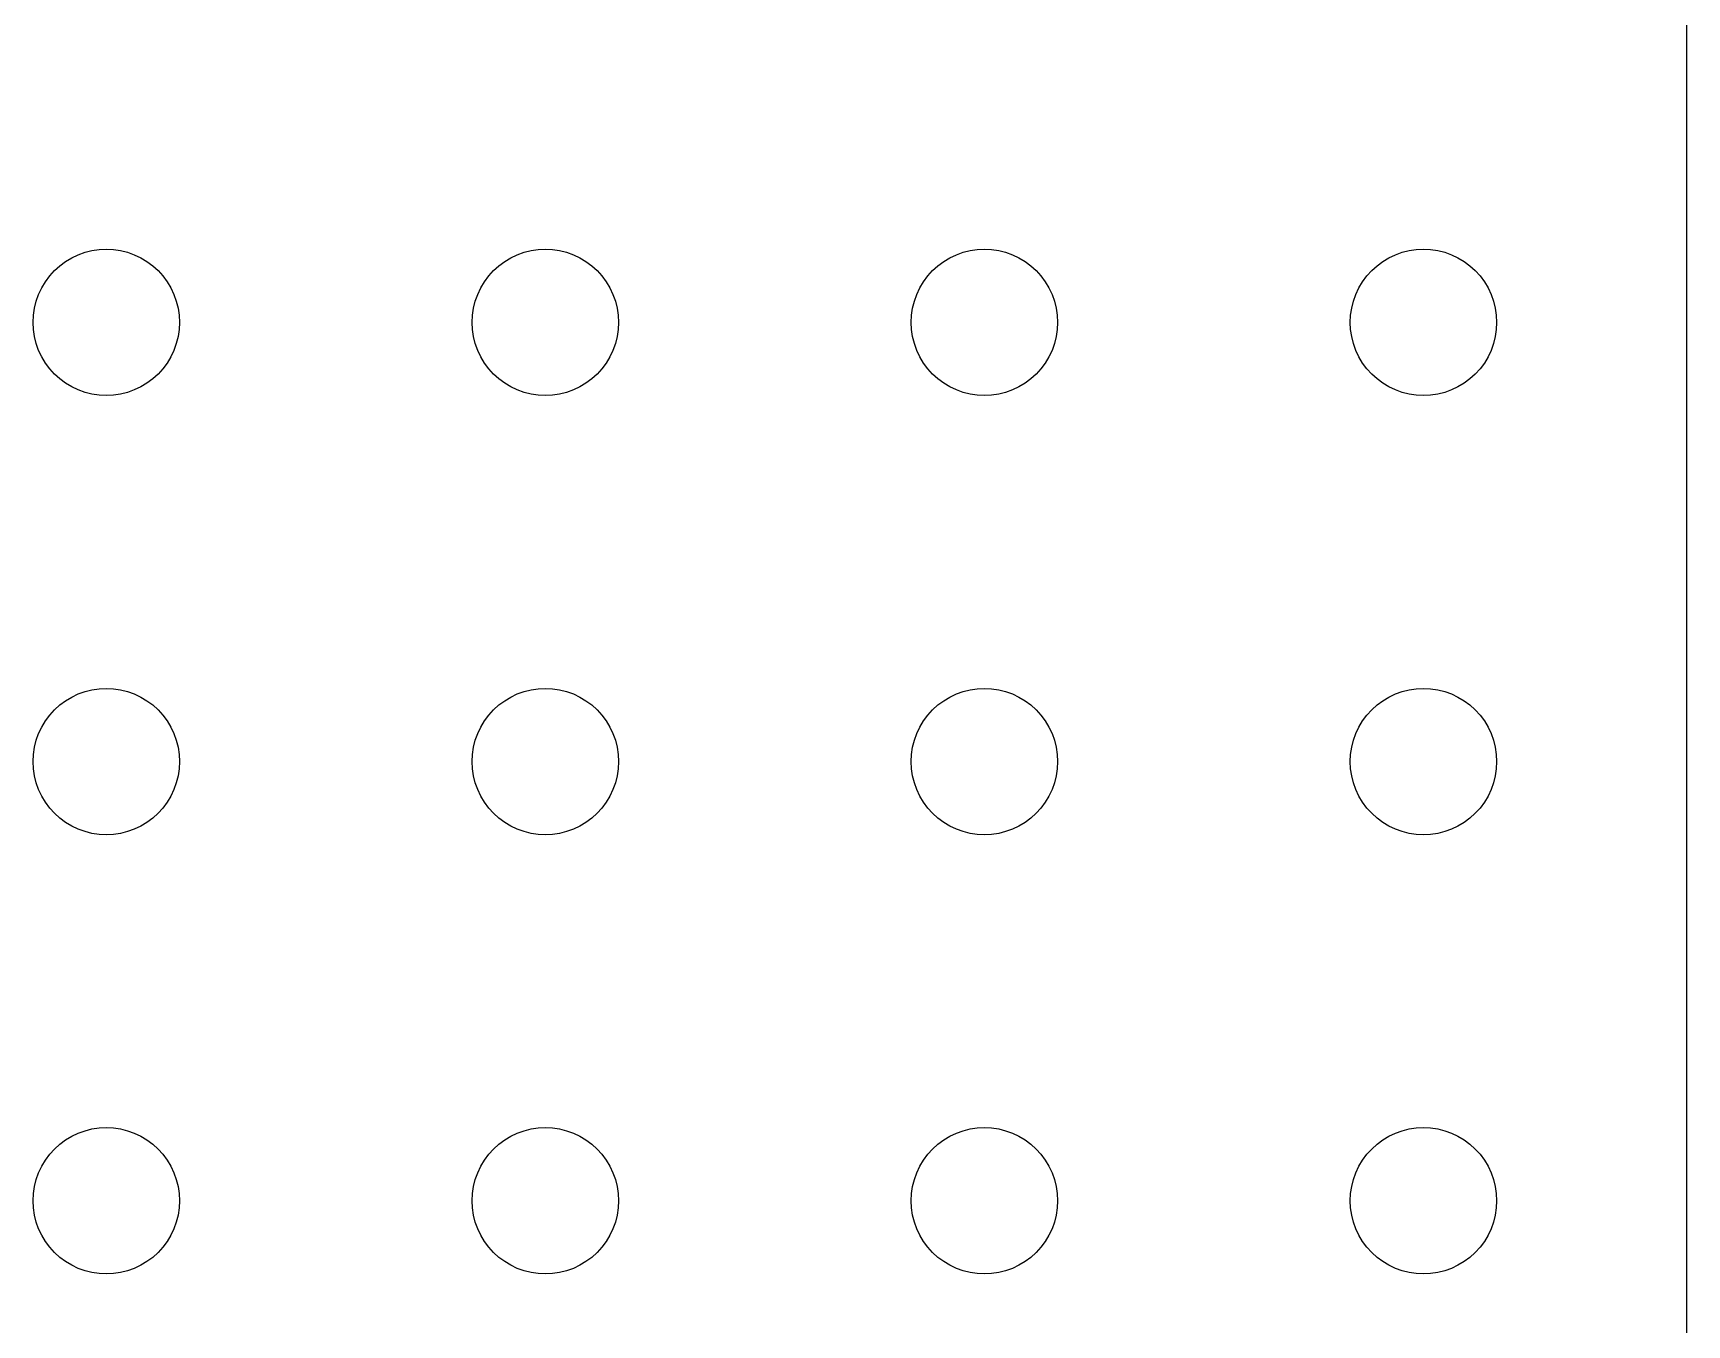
# Model space of a CAD drawing. Header units: metres. Extents: x -9 to 114, y -247 to 114.
# Drawn here: x 57.5 to 114, y 25.8 to 69.9 of the extents above; entities that cross this region are included whole.
import ezdxf

# ---------------------------------------------------------------- set-up
doc = ezdxf.new("R2010")
doc.units = ezdxf.units.M

msp = doc.modelspace()

# ---------------------------------------------------------------- linework, layer by layer
for p, q in [((114, -9), (114, 114)), ((58.6111, 62.0787), (58.8215, 62.2048)), ((58.8215, 62.2048), (59.0433, 62.3097)), ((59.0433, 62.3097), (59.2743, 62.3923)), ((59.2743, 62.3923), (59.5123, 62.452)), ((59.5123, 62.452), (59.7549, 62.488)), ((59.7549, 62.488), (60, 62.5)), ((60, 62.5), (60.245, 62.488)), ((60.245, 62.488), (60.4877, 62.452)), ((60.4877, 62.452), (60.7257, 62.3923)), ((60.7257, 62.3923), (60.9567, 62.3097)), ((60.9567, 62.3097), (61.1785, 62.2048)), ((61.1785, 62.2048), (61.3889, 62.0787)), ((73.6111, 62.0787), (73.8215, 62.2048)), ((73.8215, 62.2048), (74.0433, 62.3097)), ((74.0433, 62.3097), (74.2743, 62.3923)), ((74.2743, 62.3923), (74.5123, 62.452)), ((74.5123, 62.452), (74.755, 62.488)), ((74.755, 62.488), (75, 62.5)), ((75, 62.5), (75.245, 62.488)), ((75.245, 62.488), (75.4877, 62.452)), ((75.4877, 62.452), (75.7257, 62.3923)), ((75.7257, 62.3923), (75.9567, 62.3097)), ((75.9567, 62.3097), (76.1785, 62.2048)), ((76.1785, 62.2048), (76.3889, 62.0787)), ((88.6111, 62.0787), (88.8215, 62.2048)), ((88.8215, 62.2048), (89.0433, 62.3097)), ((89.0433, 62.3097), (89.2743, 62.3923)), ((89.2743, 62.3923), (89.5123, 62.452)), ((89.5123, 62.452), (89.755, 62.488)), ((89.755, 62.488), (90, 62.5)), ((90, 62.5), (90.245, 62.488)), ((90.245, 62.488), (90.4877, 62.452)), ((90.4877, 62.452), (90.7257, 62.3923)), ((90.7257, 62.3923), (90.9567, 62.3097)), ((90.9567, 62.3097), (91.1785, 62.2048)), ((91.1785, 62.2048), (91.3889, 62.0787)), ((103.611, 62.0787), (103.822, 62.2048)), ((103.822, 62.2048), (104.043, 62.3097)), ((104.043, 62.3097), (104.274, 62.3923)), ((104.274, 62.3923), (104.512, 62.452)), ((104.512, 62.452), (104.755, 62.488)), ((104.755, 62.488), (105, 62.5)), ((105, 62.5), (105.245, 62.488)), ((105.245, 62.488), (105.488, 62.452)), ((105.488, 62.452), (105.726, 62.3923)), ((105.726, 62.3923), (105.957, 62.3097)), ((105.957, 62.3097), (106.178, 62.2048)), ((106.178, 62.2048), (106.389, 62.0787)), ((57.9213, 61.3889), (58.0675, 61.586)), ((58.0675, 61.586), (58.2322, 61.7678)), ((58.2322, 61.7678), (58.414, 61.9325)), ((58.414, 61.9325), (58.6111, 62.0787)), ((61.3889, 62.0787), (61.586, 61.9325)), ((61.586, 61.9325), (61.7678, 61.7678)), ((61.7678, 61.7678), (61.9325, 61.586)), ((61.9325, 61.586), (62.0787, 61.3889)), ((72.9213, 61.3889), (73.0675, 61.586)), ((73.0675, 61.586), (73.2322, 61.7678)), ((73.2322, 61.7678), (73.414, 61.9325)), ((73.414, 61.9325), (73.6111, 62.0787)), ((76.3889, 62.0787), (76.586, 61.9325)), ((76.586, 61.9325), (76.7678, 61.7678)), ((76.7678, 61.7678), (76.9325, 61.586)), ((76.9325, 61.586), (77.0787, 61.3889)), ((87.9213, 61.3889), (88.0675, 61.586)), ((88.0675, 61.586), (88.2322, 61.7678)), ((88.2322, 61.7678), (88.414, 61.9325)), ((88.414, 61.9325), (88.6111, 62.0787)), ((91.3889, 62.0787), (91.586, 61.9325)), ((91.586, 61.9325), (91.7678, 61.7678)), ((91.7678, 61.7678), (91.9325, 61.586)), ((91.9325, 61.586), (92.0787, 61.3889)), ((102.921, 61.3889), (103.067, 61.586)), ((103.067, 61.586), (103.232, 61.7678)), ((103.232, 61.7678), (103.414, 61.9325)), ((103.414, 61.9325), (103.611, 62.0787)), ((106.389, 62.0787), (106.586, 61.9325)), ((106.586, 61.9325), (106.768, 61.7678)), ((106.768, 61.7678), (106.933, 61.586)), ((106.933, 61.586), (107.079, 61.3889)), ((57.6903, 60.9567), (57.7952, 61.1785)), ((57.7952, 61.1785), (57.9213, 61.3889)), ((62.0787, 61.3889), (62.2048, 61.1785)), ((62.2048, 61.1785), (62.3097, 60.9567)), ((72.6903, 60.9567), (72.7952, 61.1785)), ((72.7952, 61.1785), (72.9213, 61.3889)), ((77.0787, 61.3889), (77.2048, 61.1785)), ((77.2048, 61.1785), (77.3097, 60.9567)), ((87.6903, 60.9567), (87.7952, 61.1785)), ((87.7952, 61.1785), (87.9213, 61.3889)), ((92.0787, 61.3889), (92.2048, 61.1785)), ((92.2048, 61.1785), (92.3097, 60.9567)), ((102.69, 60.9567), (102.795, 61.1785)), ((102.795, 61.1785), (102.921, 61.3889)), ((107.079, 61.3889), (107.205, 61.1785)), ((107.205, 61.1785), (107.31, 60.9567)), ((57.512, 60.245), (57.548, 60.4877)), ((57.548, 60.4877), (57.6077, 60.7257)), ((57.6077, 60.7257), (57.6903, 60.9567)), ((62.3097, 60.9567), (62.3923, 60.7257)), ((62.3923, 60.7257), (62.452, 60.4877)), ((62.452, 60.4877), (62.488, 60.245)), ((72.512, 60.245), (72.548, 60.4877)), ((72.548, 60.4877), (72.6077, 60.7257)), ((72.6077, 60.7257), (72.6903, 60.9567)), ((77.3097, 60.9567), (77.3923, 60.7257)), ((77.3923, 60.7257), (77.452, 60.4877)), ((77.452, 60.4877), (77.488, 60.245)), ((87.512, 60.245), (87.548, 60.4877)), ((87.548, 60.4877), (87.6077, 60.7257)), ((87.6077, 60.7257), (87.6903, 60.9567)), ((92.3097, 60.9567), (92.3923, 60.7257)), ((92.3923, 60.7257), (92.452, 60.4877)), ((92.452, 60.4877), (92.488, 60.245)), ((102.512, 60.245), (102.548, 60.4877)), ((102.548, 60.4877), (102.608, 60.7257)), ((102.608, 60.7257), (102.69, 60.9567)), ((107.31, 60.9567), (107.392, 60.7257)), ((107.392, 60.7257), (107.452, 60.4877)), ((107.452, 60.4877), (107.488, 60.245)), ((57.5, 60), (57.512, 60.245)), ((57.512, 59.7549), (57.5, 60)), ((62.488, 60.245), (62.5, 60)), ((62.5, 60), (62.488, 59.7549)), ((72.5, 60), (72.512, 60.245)), ((72.512, 59.7549), (72.5, 60)), ((77.488, 60.245), (77.5, 60)), ((77.5, 60), (77.488, 59.7549)), ((87.5, 60), (87.512, 60.245)), ((87.512, 59.7549), (87.5, 60)), ((92.488, 60.245), (92.5, 60)), ((92.5, 60), (92.488, 59.7549)), ((102.5, 60), (102.512, 60.245)), ((102.512, 59.7549), (102.5, 60)), ((107.488, 60.245), (107.5, 60)), ((107.5, 60), (107.488, 59.7549)), ((57.548, 59.5123), (57.512, 59.7549)), ((57.6077, 59.2743), (57.548, 59.5123)), ((62.452, 59.5123), (62.3923, 59.2743)), ((62.488, 59.7549), (62.452, 59.5123)), ((72.548, 59.5123), (72.512, 59.7549)), ((72.6077, 59.2743), (72.548, 59.5123)), ((77.452, 59.5123), (77.3923, 59.2743)), ((77.488, 59.7549), (77.452, 59.5123)), ((87.548, 59.5123), (87.512, 59.7549)), ((87.6077, 59.2743), (87.548, 59.5123)), ((92.452, 59.5123), (92.3923, 59.2743)), ((92.488, 59.7549), (92.452, 59.5123)), ((102.548, 59.5123), (102.512, 59.7549)), ((102.608, 59.2743), (102.548, 59.5123)), ((107.452, 59.5123), (107.392, 59.2743)), ((107.488, 59.7549), (107.452, 59.5123)), ((57.6903, 59.0433), (57.6077, 59.2743)), ((57.7952, 58.8215), (57.6903, 59.0433)), ((57.9213, 58.6111), (57.7952, 58.8215)), ((62.2048, 58.8215), (62.0787, 58.6111)), ((62.3097, 59.0433), (62.2048, 58.8215)), ((62.3923, 59.2743), (62.3097, 59.0433)), ((72.6903, 59.0433), (72.6077, 59.2743)), ((72.7952, 58.8215), (72.6903, 59.0433)), ((72.9213, 58.6111), (72.7952, 58.8215)), ((77.2048, 58.8215), (77.0787, 58.6111)), ((77.3097, 59.0433), (77.2048, 58.8215)), ((77.3923, 59.2743), (77.3097, 59.0433)), ((87.6903, 59.0433), (87.6077, 59.2743)), ((87.7952, 58.8215), (87.6903, 59.0433)), ((87.9213, 58.6111), (87.7952, 58.8215)), ((92.2048, 58.8215), (92.0787, 58.6111)), ((92.3097, 59.0433), (92.2048, 58.8215)), ((92.3923, 59.2743), (92.3097, 59.0433)), ((102.69, 59.0433), (102.608, 59.2743)), ((102.795, 58.8215), (102.69, 59.0433)), ((102.921, 58.6111), (102.795, 58.8215)), ((107.205, 58.8215), (107.079, 58.6111)), ((107.31, 59.0433), (107.205, 58.8215)), ((107.392, 59.2743), (107.31, 59.0433)), ((58.0675, 58.414), (57.9213, 58.6111)), ((58.2322, 58.2322), (58.0675, 58.414)), ((58.414, 58.0675), (58.2322, 58.2322)), ((61.7678, 58.2322), (61.586, 58.0675)), ((61.9325, 58.414), (61.7678, 58.2322)), ((62.0787, 58.6111), (61.9325, 58.414)), ((73.0675, 58.414), (72.9213, 58.6111)), ((73.2322, 58.2322), (73.0675, 58.414)), ((73.414, 58.0675), (73.2322, 58.2322)), ((76.7678, 58.2322), (76.586, 58.0675)), ((76.9325, 58.414), (76.7678, 58.2322)), ((77.0787, 58.6111), (76.9325, 58.414)), ((88.0675, 58.414), (87.9213, 58.6111)), ((88.2322, 58.2322), (88.0675, 58.414)), ((88.414, 58.0675), (88.2322, 58.2322)), ((91.7678, 58.2322), (91.586, 58.0675)), ((91.9325, 58.414), (91.7678, 58.2322)), ((92.0787, 58.6111), (91.9325, 58.414)), ((103.067, 58.414), (102.921, 58.6111)), ((103.232, 58.2322), (103.067, 58.414)), ((103.414, 58.0675), (103.232, 58.2322)), ((106.768, 58.2322), (106.586, 58.0675)), ((106.933, 58.414), (106.768, 58.2322)), ((107.079, 58.6111), (106.933, 58.414)), ((58.6111, 57.9213), (58.414, 58.0675)), ((58.8215, 57.7952), (58.6111, 57.9213)), ((59.0433, 57.6903), (58.8215, 57.7952)), ((59.2743, 57.6077), (59.0433, 57.6903)), ((60.9567, 57.6903), (60.7257, 57.6077)), ((61.1785, 57.7952), (60.9567, 57.6903)), ((61.3889, 57.9213), (61.1785, 57.7952)), ((61.586, 58.0675), (61.3889, 57.9213)), ((73.6111, 57.9213), (73.414, 58.0675)), ((73.8215, 57.7952), (73.6111, 57.9213)), ((74.0433, 57.6903), (73.8215, 57.7952)), ((74.2743, 57.6077), (74.0433, 57.6903)), ((75.9567, 57.6903), (75.7257, 57.6077)), ((76.1785, 57.7952), (75.9567, 57.6903)), ((76.3889, 57.9213), (76.1785, 57.7952)), ((76.586, 58.0675), (76.3889, 57.9213)), ((88.6111, 57.9213), (88.414, 58.0675)), ((88.8215, 57.7952), (88.6111, 57.9213)), ((89.0433, 57.6903), (88.8215, 57.7952)), ((89.2743, 57.6077), (89.0433, 57.6903)), ((90.9567, 57.6903), (90.7257, 57.6077)), ((91.1785, 57.7952), (90.9567, 57.6903)), ((91.3889, 57.9213), (91.1785, 57.7952)), ((91.586, 58.0675), (91.3889, 57.9213)), ((103.611, 57.9213), (103.414, 58.0675)), ((103.822, 57.7952), (103.611, 57.9213)), ((104.043, 57.6903), (103.822, 57.7952)), ((104.274, 57.6077), (104.043, 57.6903)), ((105.957, 57.6903), (105.726, 57.6077)), ((106.178, 57.7952), (105.957, 57.6903)), ((106.389, 57.9213), (106.178, 57.7952)), ((106.586, 58.0675), (106.389, 57.9213)), ((59.5123, 57.548), (59.2743, 57.6077)), ((59.7549, 57.512), (59.5123, 57.548)), ((60, 57.5), (59.7549, 57.512)), ((60.245, 57.512), (60, 57.5)), ((60.4877, 57.548), (60.245, 57.512)), ((60.7257, 57.6077), (60.4877, 57.548)), ((74.5123, 57.548), (74.2743, 57.6077)), ((74.755, 57.512), (74.5123, 57.548)), ((75, 57.5), (74.755, 57.512)), ((75.245, 57.512), (75, 57.5)), ((75.4877, 57.548), (75.245, 57.512)), ((75.7257, 57.6077), (75.4877, 57.548)), ((89.5123, 57.548), (89.2743, 57.6077)), ((89.755, 57.512), (89.5123, 57.548)), ((90, 57.5), (89.755, 57.512)), ((90.245, 57.512), (90, 57.5)), ((90.4877, 57.548), (90.245, 57.512)), ((90.7257, 57.6077), (90.4877, 57.548)), ((104.512, 57.548), (104.274, 57.6077)), ((104.755, 57.512), (104.512, 57.548)), ((105, 57.5), (104.755, 57.512)), ((105.245, 57.512), (105, 57.5)), ((105.488, 57.548), (105.245, 57.512)), ((105.726, 57.6077), (105.488, 57.548)), ((59.5123, 47.452), (59.7549, 47.488)), ((59.7549, 47.488), (60, 47.5)), ((60, 47.5), (60.245, 47.488)), ((60.245, 47.488), (60.4877, 47.452)), ((74.5123, 47.452), (74.755, 47.488)), ((74.755, 47.488), (75, 47.5)), ((75, 47.5), (75.245, 47.488)), ((75.245, 47.488), (75.4877, 47.452)), ((89.5123, 47.452), (89.755, 47.488)), ((89.755, 47.488), (90, 47.5)), ((90, 47.5), (90.245, 47.488)), ((90.245, 47.488), (90.4877, 47.452)), ((104.512, 47.452), (104.755, 47.488)), ((104.755, 47.488), (105, 47.5)), ((105, 47.5), (105.245, 47.488)), ((105.245, 47.488), (105.488, 47.452)), ((58.2322, 46.7678), (58.414, 46.9325)), ((58.414, 46.9325), (58.6111, 47.0787)), ((58.6111, 47.0787), (58.8215, 47.2048)), ((58.8215, 47.2048), (59.0433, 47.3097)), ((59.0433, 47.3097), (59.2743, 47.3923)), ((59.2743, 47.3923), (59.5123, 47.452)), ((60.4877, 47.452), (60.7257, 47.3923)), ((60.7257, 47.3923), (60.9567, 47.3097)), ((60.9567, 47.3097), (61.1785, 47.2048)), ((61.1785, 47.2048), (61.3889, 47.0787)), ((61.3889, 47.0787), (61.586, 46.9325)), ((61.586, 46.9325), (61.7678, 46.7678)), ((73.2322, 46.7678), (73.414, 46.9325)), ((73.414, 46.9325), (73.6111, 47.0787)), ((73.6111, 47.0787), (73.8215, 47.2048)), ((73.8215, 47.2048), (74.0433, 47.3097)), ((74.0433, 47.3097), (74.2743, 47.3923)), ((74.2743, 47.3923), (74.5123, 47.452)), ((75.4877, 47.452), (75.7257, 47.3923)), ((75.7257, 47.3923), (75.9567, 47.3097)), ((75.9567, 47.3097), (76.1785, 47.2048)), ((76.1785, 47.2048), (76.3889, 47.0787)), ((76.3889, 47.0787), (76.586, 46.9325)), ((76.586, 46.9325), (76.7678, 46.7678)), ((88.2322, 46.7678), (88.414, 46.9325)), ((88.414, 46.9325), (88.6111, 47.0787)), ((88.6111, 47.0787), (88.8215, 47.2048)), ((88.8215, 47.2048), (89.0433, 47.3097)), ((89.0433, 47.3097), (89.2743, 47.3923)), ((89.2743, 47.3923), (89.5123, 47.452)), ((90.4877, 47.452), (90.7257, 47.3923)), ((90.7257, 47.3923), (90.9567, 47.3097)), ((90.9567, 47.3097), (91.1785, 47.2048)), ((91.1785, 47.2048), (91.3889, 47.0787)), ((91.3889, 47.0787), (91.586, 46.9325)), ((91.586, 46.9325), (91.7678, 46.7678)), ((103.232, 46.7678), (103.414, 46.9325)), ((103.414, 46.9325), (103.611, 47.0787)), ((103.611, 47.0787), (103.822, 47.2048)), ((103.822, 47.2048), (104.043, 47.3097)), ((104.043, 47.3097), (104.274, 47.3923)), ((104.274, 47.3923), (104.512, 47.452)), ((105.488, 47.452), (105.726, 47.3923)), ((105.726, 47.3923), (105.957, 47.3097)), ((105.957, 47.3097), (106.178, 47.2048)), ((106.178, 47.2048), (106.389, 47.0787)), ((106.389, 47.0787), (106.586, 46.9325)), ((106.586, 46.9325), (106.768, 46.7678)), ((57.7952, 46.1785), (57.9213, 46.3889)), ((57.9213, 46.3889), (58.0675, 46.586)), ((58.0675, 46.586), (58.2322, 46.7678)), ((61.7678, 46.7678), (61.9325, 46.586)), ((61.9325, 46.586), (62.0787, 46.3889)), ((62.0787, 46.3889), (62.2048, 46.1785)), ((72.7952, 46.1785), (72.9213, 46.3889)), ((72.9213, 46.3889), (73.0675, 46.586)), ((73.0675, 46.586), (73.2322, 46.7678)), ((76.7678, 46.7678), (76.9325, 46.586)), ((76.9325, 46.586), (77.0787, 46.3889)), ((77.0787, 46.3889), (77.2048, 46.1785)), ((87.7952, 46.1785), (87.9213, 46.3889)), ((87.9213, 46.3889), (88.0675, 46.586)), ((88.0675, 46.586), (88.2322, 46.7678)), ((91.7678, 46.7678), (91.9325, 46.586)), ((91.9325, 46.586), (92.0787, 46.3889)), ((92.0787, 46.3889), (92.2048, 46.1785)), ((102.795, 46.1785), (102.921, 46.3889)), ((102.921, 46.3889), (103.067, 46.586)), ((103.067, 46.586), (103.232, 46.7678)), ((106.768, 46.7678), (106.933, 46.586)), ((106.933, 46.586), (107.079, 46.3889)), ((107.079, 46.3889), (107.205, 46.1785)), ((57.6077, 45.7257), (57.6903, 45.9567)), ((57.6903, 45.9567), (57.7952, 46.1785)), ((62.2048, 46.1785), (62.3097, 45.9567)), ((62.3097, 45.9567), (62.3923, 45.7257)), ((72.6077, 45.7257), (72.6903, 45.9567)), ((72.6903, 45.9567), (72.7952, 46.1785)), ((77.2048, 46.1785), (77.3097, 45.9567)), ((77.3097, 45.9567), (77.3923, 45.7257)), ((87.6077, 45.7257), (87.6903, 45.9567)), ((87.6903, 45.9567), (87.7952, 46.1785)), ((92.2048, 46.1785), (92.3097, 45.9567)), ((92.3097, 45.9567), (92.3923, 45.7257)), ((102.608, 45.7257), (102.69, 45.9567)), ((102.69, 45.9567), (102.795, 46.1785)), ((107.205, 46.1785), (107.31, 45.9567)), ((107.31, 45.9567), (107.392, 45.7257)), ((57.5, 45), (57.512, 45.245)), ((57.512, 45.245), (57.548, 45.4877)), ((57.548, 45.4877), (57.6077, 45.7257)), ((62.3923, 45.7257), (62.452, 45.4877)), ((62.452, 45.4877), (62.488, 45.245)), ((62.488, 45.245), (62.5, 45)), ((72.5, 45), (72.512, 45.245)), ((72.512, 45.245), (72.548, 45.4877)), ((72.548, 45.4877), (72.6077, 45.7257)), ((77.3923, 45.7257), (77.452, 45.4877)), ((77.452, 45.4877), (77.488, 45.245)), ((77.488, 45.245), (77.5, 45)), ((87.5, 45), (87.512, 45.245)), ((87.512, 45.245), (87.548, 45.4877)), ((87.548, 45.4877), (87.6077, 45.7257)), ((92.3923, 45.7257), (92.452, 45.4877)), ((92.452, 45.4877), (92.488, 45.245)), ((92.488, 45.245), (92.5, 45)), ((102.5, 45), (102.512, 45.245)), ((102.512, 45.245), (102.548, 45.4877)), ((102.548, 45.4877), (102.608, 45.7257)), ((107.392, 45.7257), (107.452, 45.4877)), ((107.452, 45.4877), (107.488, 45.245)), ((107.488, 45.245), (107.5, 45)), ((57.512, 44.7549), (57.5, 45)), ((57.548, 44.5123), (57.512, 44.7549)), ((62.488, 44.7549), (62.452, 44.5123)), ((62.5, 45), (62.488, 44.7549)), ((72.512, 44.7549), (72.5, 45)), ((72.548, 44.5123), (72.512, 44.7549)), ((77.488, 44.7549), (77.452, 44.5123)), ((77.5, 45), (77.488, 44.7549)), ((87.512, 44.7549), (87.5, 45)), ((87.548, 44.5123), (87.512, 44.7549)), ((92.488, 44.7549), (92.452, 44.5123)), ((92.5, 45), (92.488, 44.7549)), ((102.512, 44.7549), (102.5, 45)), ((102.548, 44.5123), (102.512, 44.7549)), ((107.488, 44.7549), (107.452, 44.5123)), ((107.5, 45), (107.488, 44.7549)), ((57.6077, 44.2743), (57.548, 44.5123)), ((57.6903, 44.0433), (57.6077, 44.2743)), ((62.3923, 44.2743), (62.3097, 44.0433)), ((62.452, 44.5123), (62.3923, 44.2743)), ((72.6077, 44.2743), (72.548, 44.5123)), ((72.6903, 44.0433), (72.6077, 44.2743)), ((77.3923, 44.2743), (77.3097, 44.0433)), ((77.452, 44.5123), (77.3923, 44.2743)), ((87.6077, 44.2743), (87.548, 44.5123)), ((87.6903, 44.0433), (87.6077, 44.2743)), ((92.3923, 44.2743), (92.3097, 44.0433)), ((92.452, 44.5123), (92.3923, 44.2743)), ((102.608, 44.2743), (102.548, 44.5123)), ((102.69, 44.0433), (102.608, 44.2743)), ((107.392, 44.2743), (107.31, 44.0433)), ((107.452, 44.5123), (107.392, 44.2743)), ((57.7952, 43.8215), (57.6903, 44.0433)), ((57.9213, 43.6111), (57.7952, 43.8215)), ((58.0675, 43.414), (57.9213, 43.6111)), ((62.0787, 43.6111), (61.9325, 43.414)), ((62.2048, 43.8215), (62.0787, 43.6111)), ((62.3097, 44.0433), (62.2048, 43.8215)), ((72.7952, 43.8215), (72.6903, 44.0433)), ((72.9213, 43.6111), (72.7952, 43.8215)), ((73.0675, 43.414), (72.9213, 43.6111)), ((77.0787, 43.6111), (76.9325, 43.414)), ((77.2048, 43.8215), (77.0787, 43.6111)), ((77.3097, 44.0433), (77.2048, 43.8215)), ((87.7952, 43.8215), (87.6903, 44.0433)), ((87.9213, 43.6111), (87.7952, 43.8215)), ((88.0675, 43.414), (87.9213, 43.6111)), ((92.0787, 43.6111), (91.9325, 43.414)), ((92.2048, 43.8215), (92.0787, 43.6111)), ((92.3097, 44.0433), (92.2048, 43.8215)), ((102.795, 43.8215), (102.69, 44.0433)), ((102.921, 43.6111), (102.795, 43.8215)), ((103.067, 43.414), (102.921, 43.6111)), ((107.079, 43.6111), (106.933, 43.414)), ((107.205, 43.8215), (107.079, 43.6111)), ((107.31, 44.0433), (107.205, 43.8215)), ((58.2322, 43.2322), (58.0675, 43.414)), ((58.414, 43.0675), (58.2322, 43.2322)), ((58.6111, 42.9213), (58.414, 43.0675)), ((61.586, 43.0675), (61.3889, 42.9213)), ((61.7678, 43.2322), (61.586, 43.0675)), ((61.9325, 43.414), (61.7678, 43.2322)), ((73.2322, 43.2322), (73.0675, 43.414)), ((73.414, 43.0675), (73.2322, 43.2322)), ((73.6111, 42.9213), (73.414, 43.0675)), ((76.586, 43.0675), (76.3889, 42.9213)), ((76.7678, 43.2322), (76.586, 43.0675)), ((76.9325, 43.414), (76.7678, 43.2322)), ((88.2322, 43.2322), (88.0675, 43.414)), ((88.414, 43.0675), (88.2322, 43.2322)), ((88.6111, 42.9213), (88.414, 43.0675)), ((91.586, 43.0675), (91.3889, 42.9213)), ((91.7678, 43.2322), (91.586, 43.0675)), ((91.9325, 43.414), (91.7678, 43.2322)), ((103.232, 43.2322), (103.067, 43.414)), ((103.414, 43.0675), (103.232, 43.2322)), ((103.611, 42.9213), (103.414, 43.0675)), ((106.586, 43.0675), (106.389, 42.9213)), ((106.768, 43.2322), (106.586, 43.0675)), ((106.933, 43.414), (106.768, 43.2322)), ((58.8215, 42.7952), (58.6111, 42.9213)), ((59.0433, 42.6903), (58.8215, 42.7952)), ((59.2743, 42.6077), (59.0433, 42.6903)), ((59.5123, 42.548), (59.2743, 42.6077)), ((59.7549, 42.512), (59.5123, 42.548)), ((60, 42.5), (59.7549, 42.512)), ((60.245, 42.512), (60, 42.5)), ((60.4877, 42.548), (60.245, 42.512)), ((60.7257, 42.6077), (60.4877, 42.548)), ((60.9567, 42.6903), (60.7257, 42.6077)), ((61.1785, 42.7952), (60.9567, 42.6903)), ((61.3889, 42.9213), (61.1785, 42.7952)), ((73.8215, 42.7952), (73.6111, 42.9213)), ((74.0433, 42.6903), (73.8215, 42.7952)), ((74.2743, 42.6077), (74.0433, 42.6903)), ((74.5123, 42.548), (74.2743, 42.6077)), ((74.755, 42.512), (74.5123, 42.548)), ((75, 42.5), (74.755, 42.512)), ((75.245, 42.512), (75, 42.5)), ((75.4877, 42.548), (75.245, 42.512)), ((75.7257, 42.6077), (75.4877, 42.548)), ((75.9567, 42.6903), (75.7257, 42.6077)), ((76.1785, 42.7952), (75.9567, 42.6903)), ((76.3889, 42.9213), (76.1785, 42.7952)), ((88.8215, 42.7952), (88.6111, 42.9213)), ((89.0433, 42.6903), (88.8215, 42.7952)), ((89.2743, 42.6077), (89.0433, 42.6903)), ((89.5123, 42.548), (89.2743, 42.6077)), ((89.755, 42.512), (89.5123, 42.548)), ((90, 42.5), (89.755, 42.512)), ((90.245, 42.512), (90, 42.5)), ((90.4877, 42.548), (90.245, 42.512)), ((90.7257, 42.6077), (90.4877, 42.548)), ((90.9567, 42.6903), (90.7257, 42.6077)), ((91.1785, 42.7952), (90.9567, 42.6903)), ((91.3889, 42.9213), (91.1785, 42.7952)), ((103.822, 42.7952), (103.611, 42.9213)), ((104.043, 42.6903), (103.822, 42.7952)), ((104.274, 42.6077), (104.043, 42.6903)), ((104.512, 42.548), (104.274, 42.6077)), ((104.755, 42.512), (104.512, 42.548)), ((105, 42.5), (104.755, 42.512)), ((105.245, 42.512), (105, 42.5)), ((105.488, 42.548), (105.245, 42.512)), ((105.726, 42.6077), (105.488, 42.548)), ((105.957, 42.6903), (105.726, 42.6077)), ((106.178, 42.7952), (105.957, 42.6903)), ((106.389, 42.9213), (106.178, 42.7952)), ((58.8215, 32.2048), (59.0433, 32.3097)), ((59.0433, 32.3097), (59.2743, 32.3923)), ((59.2743, 32.3923), (59.5123, 32.452)), ((59.5123, 32.452), (59.7549, 32.488)), ((59.7549, 32.488), (60, 32.5)), ((60, 32.5), (60.245, 32.488)), ((60.245, 32.488), (60.4877, 32.452)), ((60.4877, 32.452), (60.7257, 32.3923)), ((60.7257, 32.3923), (60.9567, 32.3097)), ((60.9567, 32.3097), (61.1785, 32.2048)), ((73.8215, 32.2048), (74.0433, 32.3097)), ((74.0433, 32.3097), (74.2743, 32.3923)), ((74.2743, 32.3923), (74.5123, 32.452)), ((74.5123, 32.452), (74.755, 32.488)), ((74.755, 32.488), (75, 32.5)), ((75, 32.5), (75.245, 32.488)), ((75.245, 32.488), (75.4877, 32.452)), ((75.4877, 32.452), (75.7257, 32.3923)), ((75.7257, 32.3923), (75.9567, 32.3097)), ((75.9567, 32.3097), (76.1785, 32.2048)), ((88.8215, 32.2048), (89.0433, 32.3097)), ((89.0433, 32.3097), (89.2743, 32.3923)), ((89.2743, 32.3923), (89.5123, 32.452)), ((89.5123, 32.452), (89.755, 32.488)), ((89.755, 32.488), (90, 32.5)), ((90, 32.5), (90.245, 32.488)), ((90.245, 32.488), (90.4877, 32.452)), ((90.4877, 32.452), (90.7257, 32.3923)), ((90.7257, 32.3923), (90.9567, 32.3097)), ((90.9567, 32.3097), (91.1785, 32.2048)), ((103.822, 32.2048), (104.043, 32.3097)), ((104.043, 32.3097), (104.274, 32.3923)), ((104.274, 32.3923), (104.512, 32.452)), ((104.512, 32.452), (104.755, 32.488)), ((104.755, 32.488), (105, 32.5)), ((105, 32.5), (105.245, 32.488)), ((105.245, 32.488), (105.488, 32.452)), ((105.488, 32.452), (105.726, 32.3923)), ((105.726, 32.3923), (105.957, 32.3097)), ((105.957, 32.3097), (106.178, 32.2048)), ((58.0675, 31.586), (58.2322, 31.7678)), ((58.2322, 31.7678), (58.414, 31.9325)), ((58.414, 31.9325), (58.6111, 32.0787)), ((58.6111, 32.0787), (58.8215, 32.2048)), ((61.1785, 32.2048), (61.3889, 32.0787)), ((61.3889, 32.0787), (61.586, 31.9325)), ((61.586, 31.9325), (61.7678, 31.7678)), ((61.7678, 31.7678), (61.9325, 31.586)), ((73.0675, 31.586), (73.2322, 31.7678)), ((73.2322, 31.7678), (73.414, 31.9325)), ((73.414, 31.9325), (73.6111, 32.0787)), ((73.6111, 32.0787), (73.8215, 32.2048)), ((76.1785, 32.2048), (76.3889, 32.0787)), ((76.3889, 32.0787), (76.586, 31.9325)), ((76.586, 31.9325), (76.7678, 31.7678)), ((76.7678, 31.7678), (76.9325, 31.586)), ((88.0675, 31.586), (88.2322, 31.7678)), ((88.2322, 31.7678), (88.414, 31.9325)), ((88.414, 31.9325), (88.6111, 32.0787)), ((88.6111, 32.0787), (88.8215, 32.2048)), ((91.1785, 32.2048), (91.3889, 32.0787)), ((91.3889, 32.0787), (91.586, 31.9325)), ((91.586, 31.9325), (91.7678, 31.7678)), ((91.7678, 31.7678), (91.9325, 31.586)), ((103.067, 31.586), (103.232, 31.7678)), ((103.232, 31.7678), (103.414, 31.9325)), ((103.414, 31.9325), (103.611, 32.0787)), ((103.611, 32.0787), (103.822, 32.2048)), ((106.178, 32.2048), (106.389, 32.0787)), ((106.389, 32.0787), (106.586, 31.9325)), ((106.586, 31.9325), (106.768, 31.7678)), ((106.768, 31.7678), (106.933, 31.586)), ((57.6903, 30.9567), (57.7952, 31.1785)), ((57.7952, 31.1785), (57.9213, 31.3889)), ((57.9213, 31.3889), (58.0675, 31.586)), ((61.9325, 31.586), (62.0787, 31.3889)), ((62.0787, 31.3889), (62.2048, 31.1785)), ((62.2048, 31.1785), (62.3097, 30.9567)), ((72.6903, 30.9567), (72.7952, 31.1785)), ((72.7952, 31.1785), (72.9213, 31.3889)), ((72.9213, 31.3889), (73.0675, 31.586)), ((76.9325, 31.586), (77.0787, 31.3889)), ((77.0787, 31.3889), (77.2048, 31.1785)), ((77.2048, 31.1785), (77.3097, 30.9567)), ((87.6903, 30.9567), (87.7952, 31.1785)), ((87.7952, 31.1785), (87.9213, 31.3889)), ((87.9213, 31.3889), (88.0675, 31.586)), ((91.9325, 31.586), (92.0787, 31.3889)), ((92.0787, 31.3889), (92.2048, 31.1785)), ((92.2048, 31.1785), (92.3097, 30.9567)), ((102.69, 30.9567), (102.795, 31.1785)), ((102.795, 31.1785), (102.921, 31.3889)), ((102.921, 31.3889), (103.067, 31.586)), ((106.933, 31.586), (107.079, 31.3889)), ((107.079, 31.3889), (107.205, 31.1785)), ((107.205, 31.1785), (107.31, 30.9567)), ((57.548, 30.4877), (57.6077, 30.7257)), ((57.6077, 30.7257), (57.6903, 30.9567)), ((62.3097, 30.9567), (62.3923, 30.7257)), ((62.3923, 30.7257), (62.452, 30.4877)), ((72.548, 30.4877), (72.6077, 30.7257)), ((72.6077, 30.7257), (72.6903, 30.9567)), ((77.3097, 30.9567), (77.3923, 30.7257)), ((77.3923, 30.7257), (77.452, 30.4877)), ((87.548, 30.4877), (87.6077, 30.7257)), ((87.6077, 30.7257), (87.6903, 30.9567)), ((92.3097, 30.9567), (92.3923, 30.7257)), ((92.3923, 30.7257), (92.452, 30.4877)), ((102.548, 30.4877), (102.608, 30.7257)), ((102.608, 30.7257), (102.69, 30.9567)), ((107.31, 30.9567), (107.392, 30.7257)), ((107.392, 30.7257), (107.452, 30.4877)), ((57.5, 30), (57.512, 30.245)), ((57.512, 29.7549), (57.5, 30)), ((57.512, 30.245), (57.548, 30.4877)), ((62.452, 30.4877), (62.488, 30.245)), ((62.488, 30.245), (62.5, 30)), ((62.5, 30), (62.488, 29.7549)), ((72.5, 30), (72.512, 30.245)), ((72.512, 29.7549), (72.5, 30)), ((72.512, 30.245), (72.548, 30.4877)), ((77.452, 30.4877), (77.488, 30.245)), ((77.488, 30.245), (77.5, 30)), ((77.5, 30), (77.488, 29.7549)), ((87.5, 30), (87.512, 30.245)), ((87.512, 29.7549), (87.5, 30)), ((87.512, 30.245), (87.548, 30.4877)), ((92.452, 30.4877), (92.488, 30.245)), ((92.488, 30.245), (92.5, 30)), ((92.5, 30), (92.488, 29.7549)), ((102.5, 30), (102.512, 30.245)), ((102.512, 29.7549), (102.5, 30)), ((102.512, 30.245), (102.548, 30.4877)), ((107.452, 30.4877), (107.488, 30.245)), ((107.488, 30.245), (107.5, 30)), ((107.5, 30), (107.488, 29.7549)), ((57.548, 29.5123), (57.512, 29.7549)), ((57.6077, 29.2743), (57.548, 29.5123)), ((62.452, 29.5123), (62.3923, 29.2743)), ((62.488, 29.7549), (62.452, 29.5123)), ((72.548, 29.5123), (72.512, 29.7549)), ((72.6077, 29.2743), (72.548, 29.5123)), ((77.452, 29.5123), (77.3923, 29.2743)), ((77.488, 29.7549), (77.452, 29.5123)), ((87.548, 29.5123), (87.512, 29.7549)), ((87.6077, 29.2743), (87.548, 29.5123)), ((92.452, 29.5123), (92.3923, 29.2743)), ((92.488, 29.7549), (92.452, 29.5123)), ((102.548, 29.5123), (102.512, 29.7549)), ((102.608, 29.2743), (102.548, 29.5123)), ((107.452, 29.5123), (107.392, 29.2743)), ((107.488, 29.7549), (107.452, 29.5123)), ((57.6903, 29.0433), (57.6077, 29.2743)), ((57.7952, 28.8215), (57.6903, 29.0433)), ((57.9213, 28.6111), (57.7952, 28.8215)), ((62.2048, 28.8215), (62.0787, 28.6111)), ((62.3097, 29.0433), (62.2048, 28.8215)), ((62.3923, 29.2743), (62.3097, 29.0433)), ((72.6903, 29.0433), (72.6077, 29.2743)), ((72.7952, 28.8215), (72.6903, 29.0433)), ((72.9213, 28.6111), (72.7952, 28.8215)), ((77.2048, 28.8215), (77.0787, 28.6111)), ((77.3097, 29.0433), (77.2048, 28.8215)), ((77.3923, 29.2743), (77.3097, 29.0433)), ((87.6903, 29.0433), (87.6077, 29.2743)), ((87.7952, 28.8215), (87.6903, 29.0433)), ((87.9213, 28.6111), (87.7952, 28.8215)), ((92.2048, 28.8215), (92.0787, 28.6111)), ((92.3097, 29.0433), (92.2048, 28.8215)), ((92.3923, 29.2743), (92.3097, 29.0433)), ((102.69, 29.0433), (102.608, 29.2743)), ((102.795, 28.8215), (102.69, 29.0433)), ((102.921, 28.6111), (102.795, 28.8215)), ((107.205, 28.8215), (107.079, 28.6111)), ((107.31, 29.0433), (107.205, 28.8215)), ((107.392, 29.2743), (107.31, 29.0433)), ((58.0675, 28.414), (57.9213, 28.6111)), ((58.2322, 28.2322), (58.0675, 28.414)), ((61.9325, 28.414), (61.7678, 28.2322)), ((62.0787, 28.6111), (61.9325, 28.414)), ((73.0675, 28.414), (72.9213, 28.6111)), ((73.2322, 28.2322), (73.0675, 28.414)), ((76.9325, 28.414), (76.7678, 28.2322)), ((77.0787, 28.6111), (76.9325, 28.414)), ((88.0675, 28.414), (87.9213, 28.6111)), ((88.2322, 28.2322), (88.0675, 28.414)), ((91.9325, 28.414), (91.7678, 28.2322)), ((92.0787, 28.6111), (91.9325, 28.414)), ((103.067, 28.414), (102.921, 28.6111)), ((103.232, 28.2322), (103.067, 28.414)), ((106.933, 28.414), (106.768, 28.2322)), ((107.079, 28.6111), (106.933, 28.414)), ((58.414, 28.0675), (58.2322, 28.2322)), ((58.6111, 27.9213), (58.414, 28.0675)), ((58.8215, 27.7952), (58.6111, 27.9213)), ((59.0433, 27.6903), (58.8215, 27.7952)), ((59.2743, 27.6076), (59.0433, 27.6903)), ((60.9567, 27.6903), (60.7257, 27.6076)), ((61.1785, 27.7952), (60.9567, 27.6903)), ((61.3889, 27.9213), (61.1785, 27.7952)), ((61.586, 28.0675), (61.3889, 27.9213)), ((61.7678, 28.2322), (61.586, 28.0675)), ((73.414, 28.0675), (73.2322, 28.2322)), ((73.6111, 27.9213), (73.414, 28.0675)), ((73.8215, 27.7952), (73.6111, 27.9213)), ((74.0433, 27.6903), (73.8215, 27.7952)), ((74.2743, 27.6076), (74.0433, 27.6903)), ((75.9567, 27.6903), (75.7257, 27.6076)), ((76.1785, 27.7952), (75.9567, 27.6903)), ((76.3889, 27.9213), (76.1785, 27.7952)), ((76.586, 28.0675), (76.3889, 27.9213)), ((76.7678, 28.2322), (76.586, 28.0675)), ((88.414, 28.0675), (88.2322, 28.2322)), ((88.6111, 27.9213), (88.414, 28.0675)), ((88.8215, 27.7952), (88.6111, 27.9213)), ((89.0433, 27.6903), (88.8215, 27.7952)), ((89.2743, 27.6076), (89.0433, 27.6903)), ((90.9567, 27.6903), (90.7257, 27.6076)), ((91.1785, 27.7952), (90.9567, 27.6903)), ((91.3889, 27.9213), (91.1785, 27.7952)), ((91.586, 28.0675), (91.3889, 27.9213)), ((91.7678, 28.2322), (91.586, 28.0675)), ((103.414, 28.0675), (103.232, 28.2322)), ((103.611, 27.9213), (103.414, 28.0675)), ((103.822, 27.7952), (103.611, 27.9213)), ((104.043, 27.6903), (103.822, 27.7952)), ((104.274, 27.6076), (104.043, 27.6903)), ((105.957, 27.6903), (105.726, 27.6076)), ((106.178, 27.7952), (105.957, 27.6903)), ((106.389, 27.9213), (106.178, 27.7952)), ((106.586, 28.0675), (106.389, 27.9213)), ((106.768, 28.2322), (106.586, 28.0675)), ((59.5123, 27.548), (59.2743, 27.6076)), ((59.7549, 27.512), (59.5123, 27.548)), ((60, 27.5), (59.7549, 27.512)), ((60.245, 27.512), (60, 27.5)), ((60.4877, 27.548), (60.245, 27.512)), ((60.7257, 27.6076), (60.4877, 27.548)), ((74.5123, 27.548), (74.2743, 27.6076)), ((74.755, 27.512), (74.5123, 27.548)), ((75, 27.5), (74.755, 27.512)), ((75.245, 27.512), (75, 27.5)), ((75.4877, 27.548), (75.245, 27.512)), ((75.7257, 27.6076), (75.4877, 27.548)), ((89.5123, 27.548), (89.2743, 27.6076)), ((89.755, 27.512), (89.5123, 27.548)), ((90, 27.5), (89.755, 27.512)), ((90.245, 27.512), (90, 27.5)), ((90.4877, 27.548), (90.245, 27.512)), ((90.7257, 27.6076), (90.4877, 27.548)), ((104.512, 27.548), (104.274, 27.6076)), ((104.755, 27.512), (104.512, 27.548)), ((105, 27.5), (104.755, 27.512)), ((105.245, 27.512), (105, 27.5)), ((105.488, 27.548), (105.245, 27.512)), ((105.726, 27.6076), (105.488, 27.548))]:
    msp.add_line(p, q)

doc.saveas('drawing.dxf')
